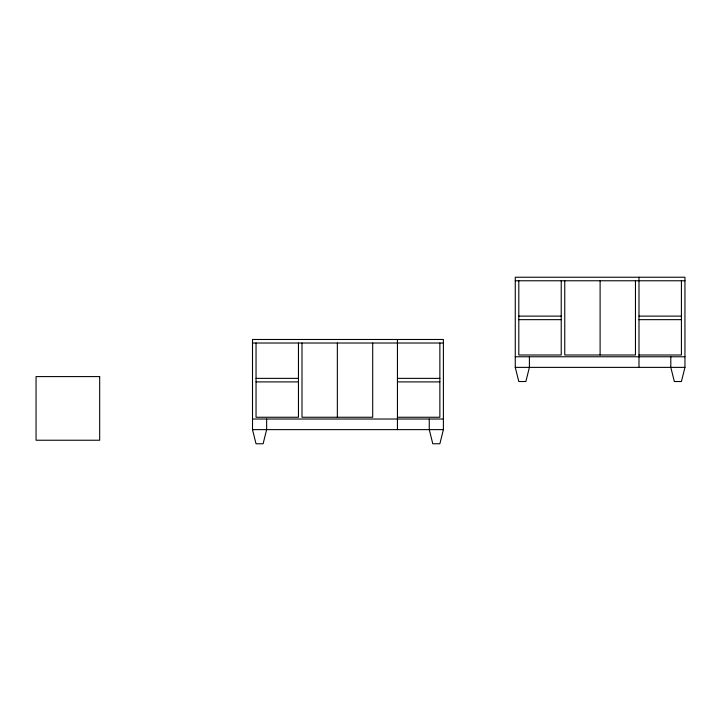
<?xml version="1.0" encoding="UTF-8"?>
<svg xmlns="http://www.w3.org/2000/svg" width="721" height="721" viewBox="0 0 721 721"><rect width="100%" height="100%" fill="white"/><g stroke="black" fill="none" stroke-linecap="round" stroke-linejoin="round"><path stroke-width="1.08" d="M266.644 419.018L266.644 429.626L263.111 443.766L256.045 443.766L252.503 429.626L252.503 339.483L443.397 339.483L443.397 429.626L439.864 443.766L432.798 443.766L429.256 429.626L429.256 419.018M529.403 356.769L529.403 367.377L525.87 381.517L518.805 381.517L515.263 367.377L515.263 277.234L684.95 277.234L684.95 367.377L681.417 381.517L674.342 381.517L670.809 367.377L670.809 356.769M515.263 280.766L684.95 280.766M518.805 316.122L561.226 316.122M638.995 316.122L681.417 316.122M518.805 319.655L561.226 319.655M638.995 319.655L681.417 319.655M252.503 343.016L443.397 343.016M638.995 355.002L681.417 355.002L681.417 280.766M515.263 356.769L684.95 356.769M515.263 367.377L684.95 367.377M256.045 378.372L298.458 378.372M397.442 378.372L439.864 378.372M256.045 381.905L298.458 381.905M397.442 381.905L439.864 381.905M397.442 417.252L439.864 417.252L439.864 343.016M252.503 419.018L443.397 419.018M252.503 429.626L443.397 429.626M638.995 277.234L638.995 367.377M635.462 280.766L635.462 355.002L564.759 355.002L564.759 280.766M600.106 280.766L600.106 355.002M561.226 280.766L561.226 355.002L518.805 355.002L518.805 280.766M397.442 339.483L397.442 429.626M372.703 343.016L372.703 417.252L302 417.252L302 343.016M337.347 343.016L337.347 417.252M298.458 343.016L298.458 417.252L256.045 417.252L256.045 343.016M99.678 376.596L36.05 376.596L36.05 440.234L99.678 440.234L99.678 376.596"/></g></svg>
